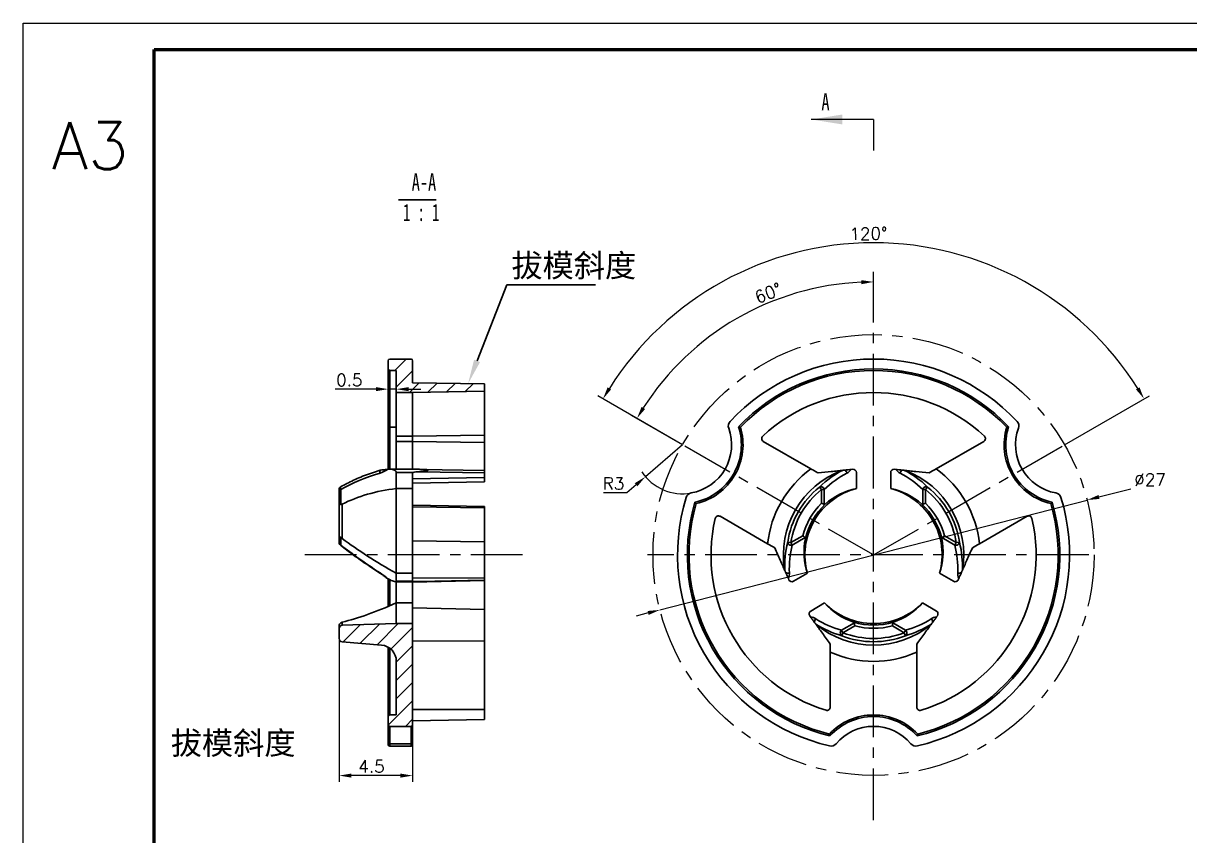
# Model space of a CAD drawing. Header units: millimetres. Extents: x 2522 to 3192, y 1532 to 1650.
# Drawn here: x 2841.4 to 2912.8, y 1576.9 to 1626.7 of the extents above; entities that cross this region are included whole.
import ezdxf

# ---------------------------------------------------------------- set-up
doc = ezdxf.new("R2010")
doc.units = ezdxf.units.MM
doc.linetypes.add('CENTER', pattern=[50.8, 31.75, -6.35, 6.35, -6.35])
doc.linetypes.add('HIDDEN', pattern=[9.525, 6.35, -3.175])
doc.layers.add('10', color=7, linetype='Continuous')
for name, color, linetype, lineweight in [('AM_5', 3, 'Continuous', 25), ('中心线', 1, 'CENTER', 9), ('填充', 3, 'Continuous', 9), ('实线', 7, 'Continuous', 25), ('尺寸标注', 2, 'Continuous', 9), ('引导线', 6, 'Continuous', 9), ('文本', 3, 'Continuous', 15), ('粗实线', 9, 'Continuous', 50)]:
    doc.layers.add(name, color=color, linetype=linetype, lineweight=lineweight)
doc.styles.add('SLDTEXTSTYLE4', font='TXT', dxfattribs={"width": 0.7})
doc.styles.add('SLDTEXTSTYLE5', font='TXT', dxfattribs={"width": 0.62})
doc.styles.add('st', font='txt.shx')
doc.styles.get("Standard").update_dxf_attribs({"font": 'arial.ttf'})
doc.dimstyles.new('st0.3', dxfattribs={"dimscale": 0.3, "dimtxt": 2.5, "dimasz": 2.5, "dimexe": 1.25, "dimexo": 0, "dimtad": 1, "dimtoh": 1, "dimdec": 3, "dimdsep": 46, "dimtxsty": 'st', "dimcen": 0, "dimclrd": 256, "dimclre": 256, "dimclrt": 256, "dimadec": 4, "dimazin": 2, "dimtfac": 1, "dimtdec": 3, "dimtmove": 0, "dimatfit": 1, "dimfxl": 0, "dimlwd": -1, "dimlwe": -1, "dimarcsym": 0})
pattern_1 = [(45, (-466.5386, 473.79985), (-0.561266, 0.561266), [])]

# ---------------------------------------------------------------- blocks, each defined once
blk = doc.blocks.new('SW_NOTE_0')
at = {"layer": '10', "color": 0}
blk.add_line((-1.23, -0.86), (6.45, -0.86), dxfattribs=at)
at = {"layer": '10', "color": 0, "char_height": 3.5, "attachment_point": 2}
for s, insert, style in [('A-A', (3.94, 4.51), 'SLDTEXTSTYLE4'), ('1 : 1', (3.37, -1.7), 'SLDTEXTSTYLE5')]:
    blk.add_mtext(s, dxfattribs=dict(at, insert=insert, style=style))
blk = doc.blocks.new('*D103')
at = {"layer": 'Defpoints', "color": 0, "ltscale": 0.1, "transparency": 16777216}
for p in [(2899.944, 1612.059), (2881.712, 1600.839), (2905.094, 1600.839), (2893.403, 1594.089), (2893.403, 1594.089)]:
    blk.add_point(p, dxfattribs=at)
at = {"layer": '尺寸标注', "ltscale": 0.1, "transparency": 16777216}
for p, q in [((2881.712, 1600.839), (2876.517, 1603.838)), ((2905.094, 1600.839), (2910.289, 1603.838))]:
    blk.add_line(p, q, dxfattribs=at)
blk.add_arc((2893.403, 1594.089), 19.124, 32.24721, 147.75279, dxfattribs=at)
for points in [[(2877.336, 1604.228), (2877.122, 1604.357), (2876.842, 1603.651)], [(2909.684, 1604.357), (2909.47, 1604.228), (2909.965, 1603.651)]]:
    blk.add_solid(points, dxfattribs=at)
at = {"layer": '尺寸标注', "ltscale": 0.1, "transparency": 16777216, "insert": (2893.086, 1613.772), "char_height": 0.75, "attachment_point": 5, "rotation": 0.92257, "style": 'st'}
blk.add_mtext('120°', dxfattribs=at)
blk = doc.blocks.new('*D104')
at = {"layer": 'Defpoints', "color": 0, "ltscale": 0.1, "transparency": 16777216}
for p in [(2893.403, 1611.423), (2882.653, 1606.901), (2881.712, 1600.839), (2893.403, 1594.089), (2893.403, 1577.843)]:
    blk.add_point(p, dxfattribs=at)
at = {"layer": '尺寸标注', "ltscale": 0.1, "transparency": 16777216}
blk.add_line((2881.712, 1600.839), (2878.594, 1602.639), dxfattribs=at)
blk.add_arc((2893.403, 1594.089), 16.725, 92.56955, 147.43045, dxfattribs=at)
for points in [[(2892.651, 1610.922), (2892.656, 1610.672), (2893.403, 1610.814)], [(2879.415, 1603.027), (2879.202, 1603.157), (2878.919, 1602.451)]]:
    blk.add_solid(points, dxfattribs=at)
at = {"layer": '尺寸标注', "ltscale": 0.1, "transparency": 16777216, "insert": (2886.95, 1610.127), "char_height": 0.75, "attachment_point": 5, "rotation": 21.91708, "style": 'st'}
blk.add_mtext('60°', dxfattribs=at)
blk = doc.blocks.new('*D105')
at = {"layer": 'Defpoints', "color": 0, "ltscale": 0.1, "transparency": 16777216}
for p in [(2906.477, 1597.455), (2880.33, 1590.723)]:
    blk.add_point(p, dxfattribs=at)
at = {"layer": '尺寸标注', "ltscale": 0.1, "transparency": 16777216}
for p, q in [((2907.203, 1597.642), (2909.144, 1598.142)), ((2880.33, 1590.723), (2906.477, 1597.455)), ((2879.603, 1590.536), (2878.877, 1590.349))]:
    blk.add_line(p, q, dxfattribs=at)
for points in [[(2907.172, 1597.763), (2907.234, 1597.521), (2906.477, 1597.455)], [(2879.572, 1590.657), (2879.634, 1590.415), (2880.33, 1590.723)]]:
    blk.add_solid(points, dxfattribs=at)
at = {"layer": '尺寸标注', "ltscale": 0.1, "transparency": 16777216, "insert": (2910.332, 1598.705), "char_height": 0.75, "attachment_point": 5, "style": 'st'}
blk.add_mtext('∅27', dxfattribs=at)
blk = doc.blocks.new('*D106')
at = {"layer": 'Defpoints', "color": 0, "ltscale": 0.1, "transparency": 16777216}
for p in [(2881.712, 1600.839), (2879.438, 1598.882)]:
    blk.add_point(p, dxfattribs=at)
at = {"layer": '尺寸标注', "ltscale": 0.1, "transparency": 16777216}
for p, q in [((2881.712, 1600.839), (2879.438, 1598.882)), ((2878.87, 1598.393), (2878.301, 1597.903)), ((2878.301, 1597.903), (2876.864, 1597.903))]:
    blk.add_line(p, q, dxfattribs=at)
blk.add_arc((2881.712, 1600.839), 3, 213.55774, 280.19754, dxfattribs=at)
blk.add_solid([(2878.788, 1598.487), (2878.951, 1598.298), (2879.438, 1598.882)], dxfattribs=at)
at = {"layer": '尺寸标注', "ltscale": 0.1, "transparency": 16777216, "insert": (2877.489, 1598.466), "char_height": 0.75, "attachment_point": 5, "style": 'st'}
blk.add_mtext('R3', dxfattribs=at)
blk = doc.blocks.new('*D112')
at = {"layer": 'Defpoints', "color": 0, "ltscale": 0.1, "transparency": 16777216}
for p in [(2863.688, 1605.389), (2864.188, 1605.389), (2863.688, 1604.245)]:
    blk.add_point(p, dxfattribs=at)
at = {"layer": '尺寸标注', "ltscale": 0.1, "transparency": 16777216}
for p, q in [((2863.688, 1605.389), (2863.688, 1603.87)), ((2864.188, 1605.389), (2864.188, 1603.87)), ((2862.938, 1604.245), (2860.438, 1604.245)), ((2864.188, 1604.245), (2863.688, 1604.245)), ((2864.938, 1604.245), (2865.688, 1604.245))]:
    blk.add_line(p, q, dxfattribs=at)
for points in [[(2862.938, 1604.37), (2862.938, 1604.12), (2863.688, 1604.245)], [(2864.938, 1604.37), (2864.938, 1604.12), (2864.188, 1604.245)]]:
    blk.add_solid(points, dxfattribs=at)
at = {"layer": '尺寸标注', "ltscale": 0.1, "transparency": 16777216, "insert": (2861.313, 1604.807), "char_height": 0.75, "attachment_point": 5, "style": 'st'}
blk.add_mtext('0.5', dxfattribs=at)
blk = doc.blocks.new('*S76')
at = {"layer": 'AM_5', "color": 3, "ltscale": 0.1}
for p, q in [((3522.757, 1216.152), (3520.924, 1211.488)), ((3524.313, 1216.152), (3522.757, 1216.152)), ((3528.177, 1216.152), (3524.313, 1216.152))]:
    blk.add_line(p, q, dxfattribs=at)
at = {"layer": 'AM_5', "color": 3, "linetype": 'Continuous', "ltscale": 0.1}
blk.add_trace([(3520.74, 1211.56), (3521.108, 1211.416), (3520.375, 1210.092)], dxfattribs=at)
blk = doc.blocks.new('*D113')
at = {"layer": 'Defpoints', "color": 0, "ltscale": 0.1, "transparency": 16777216}
for p in [(2860.688, 1588.973), (2865.188, 1582.483), (2860.688, 1580.574)]:
    blk.add_point(p, dxfattribs=at)
at = {"layer": '尺寸标注', "ltscale": 0.1, "transparency": 16777216}
for p, q in [((2860.688, 1588.973), (2860.688, 1580.199)), ((2865.188, 1582.483), (2865.188, 1580.199)), ((2864.438, 1580.574), (2861.438, 1580.574))]:
    blk.add_line(p, q, dxfattribs=at)
for points in [[(2861.438, 1580.699), (2861.438, 1580.449), (2860.688, 1580.574)], [(2864.438, 1580.699), (2864.438, 1580.449), (2865.188, 1580.574)]]:
    blk.add_solid(points, dxfattribs=at)
at = {"layer": '尺寸标注', "ltscale": 0.1, "transparency": 16777216, "insert": (2862.671, 1581.136), "char_height": 0.75, "attachment_point": 5, "style": 'st'}
blk.add_mtext('4.5', dxfattribs=at)

msp = doc.modelspace()

# ---------------------------------------------------------------- hatches: boundary and pattern name
at = {"layer": '填充'}
h = msp.add_hatch(dxfattribs=at)
h.set_pattern_fill('ANSI31', color=256, scale=0.25, style=0)
h.set_pattern_definition(pattern_1)
edge = h.paths.add_edge_path(flags=0)
edge.add_line((2864.1878, 1605.389), (2864.1878, 1604.039))
edge.add_line((2864.1878, 1604.039), (2865.1878, 1604.039))
edge.add_line((2865.1878, 1604.039), (2869.4878, 1604.1141))
edge.add_line((2869.4878, 1604.1141), (2869.4878, 1604.5639))
edge.add_line((2869.4878, 1604.5639), (2865.1878, 1604.639))
edge.add_line((2865.1878, 1604.639), (2865.1878, 1605.989))
edge.add_arc((2865.0878, 1605.989), 0.1, 0, 90)
edge.add_line((2865.0878, 1606.089), (2863.7878, 1606.089))
edge.add_arc((2863.7878, 1605.989), 0.1, 90, 180)
edge.add_line((2863.6878, 1605.989), (2863.6878, 1605.489))
edge.add_arc((2863.7878, 1605.489), 0.1, 180, 270)
edge.add_line((2863.7878, 1605.389), (2864.1878, 1605.389))
h = msp.add_hatch(dxfattribs=at)
h.set_pattern_fill('ANSI31', color=256, scale=0.25, style=0)
h.set_pattern_definition(pattern_1)
edge = h.paths.add_edge_path(flags=0)
edge.add_line((2860.8708, 1588.7733), (2863.2732, 1588.5674))
edge.add_arc((2863.1878, 1587.571), 1, 0, 85.100908, ccw=False)
edge.add_line((2864.1878, 1587.571), (2864.1878, 1584.289))
edge.add_line((2864.1878, 1584.289), (2863.7878, 1584.289))
edge.add_arc((2863.7878, 1584.189), 0.1, 90, 180)
edge.add_line((2863.6878, 1584.189), (2863.6878, 1583.689))
edge.add_arc((2863.7878, 1583.689), 0.1, 180, 270)
edge.add_line((2863.7878, 1583.589), (2865.0878, 1583.589))
edge.add_arc((2865.0878, 1583.689), 0.1, 270, 360)
edge.add_line((2865.1878, 1583.689), (2865.1878, 1589.889))
edge.add_line((2865.1878, 1589.889), (2864.1878, 1589.889))
edge.add_line((2864.1878, 1589.889), (2860.8821, 1589.7945))
edge.add_arc((2860.8878, 1589.5946), 0.2, 91.636577, 180)
edge.add_line((2860.6878, 1589.5946), (2860.6878, 1588.9726))
edge.add_arc((2860.8878, 1588.9726), 0.2, 180, 265.100908)

# ---------------------------------------------------------------- linework, layer by layer
at = {"color": 7, "linetype": 'Continuous', "lineweight": 18}
msp.add_line((2893.4031, 1620.7641), (2889.5931, 1620.7641), dxfattribs=at)
at = {"color": 7, "linetype": 'HIDDEN', "lineweight": 18}
msp.add_line((2893.4031, 1620.7641), (2893.4031, 1618.8591), dxfattribs=at)
at = {"color": 7, "linetype": 'Continuous', "lineweight": 25}
for p, q in [((2863.6878, 1605.489), (2863.6878, 1605.989)), ((2865.0878, 1606.089), (2863.7878, 1606.089)), ((2865.1878, 1604.639), (2865.1878, 1605.989)), ((2863.6878, 1601.9415), (2863.6878, 1605.489)), ((2864.1878, 1605.389), (2863.7878, 1605.389)), ((2863.7878, 1605.389), (2863.7878, 1601.915)), ((2864.1878, 1605.389), (2864.1878, 1604.039)), ((2869.5878, 1604.5639), (2865.1878, 1604.639)), ((2869.5878, 1604.1141), (2869.5878, 1604.5639)), ((2864.1878, 1604.039), (2865.1878, 1604.039)), ((2864.1878, 1601.3655), (2864.1878, 1604.039)), ((2865.1878, 1604.039), (2869.5878, 1604.1141)), ((2865.1878, 1604.039), (2865.1878, 1601.3655)), ((2869.5878, 1604.1141), (2869.5878, 1601.4204)), ((2863.6878, 1599.3286), (2863.6878, 1601.9415)), ((2863.7878, 1601.915), (2864.1878, 1601.915)), ((2864.1878, 1601.3655), (2865.1878, 1601.3655)), ((2864.1878, 1601.046), (2864.1878, 1601.3655)), ((2864.1878, 1601.046), (2865.1878, 1601.046)), ((2864.1878, 1599.3614), (2864.1878, 1601.046)), ((2869.5878, 1601.4204), (2865.1878, 1601.3655)), ((2865.1878, 1601.3655), (2865.1878, 1601.046)), ((2869.5878, 1600.981), (2865.1878, 1601.046)), ((2869.5878, 1601.4204), (2869.5878, 1600.981)), ((2869.5878, 1600.981), (2869.5878, 1599.259)), ((2889.571, 1599.3614), (2886.6532, 1601.046)), ((2900.1531, 1601.046), (2897.2352, 1599.3614)), ((2863.6492, 1599.3262), (2863.8052, 1599.3357)), ((2865.2506, 1599.3368), (2863.8414, 1599.3368)), ((2864.1856, 1599.3368), (2864.1878, 1599.3614)), ((2864.1878, 1599.1368), (2865.1878, 1599.1368)), ((2864.1878, 1598.1556), (2864.1878, 1599.1368)), ((2865.1878, 1599.1368), (2865.1878, 1598.7556)), ((2869.5878, 1598.8232), (2865.1878, 1598.7556)), ((2865.1878, 1598.7556), (2865.1878, 1598.1556)), ((2869.5878, 1599.109), (2865.5346, 1599.1856)), ((2869.5878, 1599.259), (2865.6874, 1599.3327)), ((2869.5878, 1599.259), (2869.5878, 1599.109)), ((2869.5878, 1599.109), (2869.5878, 1598.8232)), ((2869.5878, 1598.8232), (2869.5878, 1598.572)), ((2892.0421, 1599.3262), (2892.1322, 1599.3357)), ((2892.3531, 1598.1556), (2892.3531, 1599.1368)), ((2894.4531, 1599.1368), (2894.4531, 1598.1556)), ((2894.7641, 1599.3262), (2894.674, 1599.3357)), ((2860.7878, 1598.0922), (2860.6878, 1598.0922)), ((2860.6878, 1597.2588), (2860.6878, 1598.0922)), ((2860.7878, 1598.0922), (2860.7878, 1597.1865)), ((2865.1878, 1598.1556), (2864.1878, 1598.1556)), ((2864.1878, 1592.965), (2864.1878, 1598.1556)), ((2869.5878, 1598.572), (2865.1878, 1598.4948)), ((2865.1878, 1592.965), (2865.1878, 1598.1556)), ((2890.2169, 1598.0922), (2890.0928, 1598.2481)), ((2890.3901, 1598.0922), (2890.2169, 1598.0922)), ((2890.2169, 1597.2588), (2890.2169, 1598.0922)), ((2890.3901, 1598.0922), (2890.3901, 1597.1865)), ((2896.4161, 1597.1865), (2896.4161, 1598.0922)), ((2896.4161, 1598.0922), (2896.5893, 1598.0922)), ((2896.7134, 1598.2481), (2896.5893, 1598.0922)), ((2896.5893, 1598.0922), (2896.5893, 1597.2588)), ((2860.6878, 1595.2634), (2860.6878, 1597.2588)), ((2860.8821, 1597.2018), (2860.8821, 1595.0948)), ((2869.5878, 1597.0615), (2865.1878, 1597.1366)), ((2869.5878, 1596.9778), (2865.1878, 1597.0428)), ((2869.5878, 1597.0615), (2869.5878, 1596.9778)), ((2869.5878, 1596.9778), (2869.5878, 1594.8913)), ((2884.0032, 1596.4561), (2886.921, 1594.7715)), ((2899.8852, 1594.7715), (2902.8031, 1596.4561)), ((2860.6878, 1594.8467), (2860.6878, 1595.2634)), ((2860.7878, 1595.1496), (2860.7878, 1594.6967)), ((2888.3431, 1594.8467), (2889.0649, 1595.2634)), ((2889.2141, 1595.1496), (2888.4297, 1594.6967)), ((2898.3765, 1594.6967), (2897.5921, 1595.1496)), ((2897.7413, 1595.2634), (2898.4631, 1594.8467)), ((2869.5878, 1594.8913), (2865.1878, 1594.9441)), ((2869.5878, 1594.8913), (2869.5878, 1592.6962)), ((2888.3431, 1594.8467), (2888.1461, 1594.8762)), ((2888.3431, 1594.8467), (2888.4297, 1594.6967)), ((2898.4631, 1594.8467), (2898.3765, 1594.6967)), ((2898.6602, 1594.8762), (2898.4631, 1594.8467)), ((2864.1878, 1592.965), (2865.1878, 1592.965)), ((2864.1878, 1592.4744), (2864.1878, 1592.965)), ((2865.1878, 1592.965), (2865.1878, 1592.665)), ((2888.5066, 1592.4744), (2889.3563, 1592.965)), ((2897.4499, 1592.965), (2898.2997, 1592.4744)), ((2863.6492, 1592.649), (2863.8052, 1592.5663)), ((2863.6878, 1590.9317), (2863.6878, 1592.6285)), ((2864.1414, 1592.4476), (2865.9931, 1592.4476)), ((2864.1878, 1592.4744), (2865.1878, 1592.4744)), ((2864.1878, 1591.1464), (2864.1878, 1592.4476)), ((2869.5878, 1592.6962), (2865.1878, 1592.665)), ((2865.1878, 1592.665), (2865.1878, 1592.4744)), ((2865.1878, 1592.4476), (2865.1878, 1591.1464)), ((2865.5346, 1592.4552), (2869.5878, 1592.5533)), ((2866.0522, 1592.448), (2869.5878, 1592.5332)), ((2869.5878, 1592.6962), (2869.5878, 1592.5533)), ((2869.5878, 1592.5533), (2869.5878, 1592.5332)), ((2869.5878, 1592.5332), (2869.5878, 1590.7476)), ((2888.187, 1592.649), (2888.2239, 1592.5663)), ((2898.6192, 1592.649), (2898.5824, 1592.5663)), ((2864.1878, 1589.889), (2864.1878, 1591.1464)), ((2865.1878, 1591.1464), (2864.1878, 1591.1464)), ((2865.1878, 1589.889), (2865.1878, 1591.1464)), ((2869.5878, 1590.7476), (2865.1878, 1590.8464)), ((2890.4063, 1591.1464), (2889.5566, 1590.6558)), ((2897.2497, 1590.6558), (2896.3999, 1591.1464)), ((2869.5878, 1590.7476), (2869.5878, 1588.8036)), ((2889.548, 1590.2917), (2889.4948, 1590.365)), ((2897.2582, 1590.2917), (2897.3115, 1590.365)), ((2860.6878, 1589.5946), (2860.6878, 1589.7448)), ((2860.6878, 1589.5946), (2860.6878, 1588.9726)), ((2860.8821, 1589.9704), (2860.8821, 1589.7945)), ((2864.1878, 1589.889), (2860.8821, 1589.7945)), ((2865.1878, 1589.889), (2864.1878, 1589.889)), ((2865.1878, 1583.689), (2865.1878, 1589.889)), ((2891.4427, 1589.4781), (2892.2271, 1589.9309)), ((2891.5293, 1589.3281), (2891.4427, 1589.4781)), ((2892.2511, 1589.7448), (2891.5293, 1589.3281)), ((2895.2769, 1589.3281), (2894.5551, 1589.7448)), ((2894.5791, 1589.9309), (2895.3635, 1589.4781)), ((2895.3635, 1589.4781), (2895.2769, 1589.3281)), ((2860.8708, 1588.7733), (2863.2732, 1588.5674)), ((2869.5878, 1588.8036), (2865.1878, 1588.828)), ((2869.5878, 1588.8036), (2869.5878, 1584.6307)), ((2891.4563, 1589.1426), (2891.5293, 1589.3281)), ((2895.3499, 1589.1426), (2895.2769, 1589.3281)), ((2863.6878, 1584.189), (2863.6878, 1588.4371)), ((2890.7531, 1588.1341), (2890.7531, 1584.7648)), ((2896.0531, 1584.7648), (2896.0531, 1588.1341)), ((2864.1878, 1587.571), (2864.1878, 1584.289)), ((2869.5878, 1584.6307), (2865.1878, 1584.6307)), ((2869.5878, 1584.6307), (2869.5878, 1584.0057)), ((2863.6878, 1583.689), (2863.6878, 1584.189)), ((2863.6878, 1582.5898), (2863.6878, 1583.689)), ((2863.7878, 1584.289), (2864.1878, 1584.289)), ((2865.1878, 1583.9307), (2869.5878, 1584.0057)), ((2865.1878, 1583.689), (2865.1878, 1582.5898)), ((2863.7878, 1583.589), (2865.0878, 1583.589)), ((2863.7878, 1583.589), (2863.7878, 1582.5253)), ((2865.0878, 1582.5253), (2865.0878, 1583.589)), ((2863.6878, 1582.4834), (2863.6878, 1582.5898)), ((2863.7878, 1582.5253), (2865.0878, 1582.5253)), ((2863.7878, 1582.3834), (2865.0878, 1582.3834)), ((2865.1878, 1582.5898), (2865.1878, 1582.4834))]:
    msp.add_line(p, q, dxfattribs=at)
at = {"color": 8, "linetype": 'Continuous', "lineweight": 25}
for p, q in [((2863.7878, 1601.915), (2863.7878, 1599.3347)), ((2865.1878, 1601.046), (2865.1878, 1599.3368)), ((2863.7878, 1592.5755), (2863.7878, 1590.9737)), ((2863.7878, 1588.371), (2863.7878, 1584.289)), ((2863.7878, 1582.5253), (2863.7878, 1582.3834)), ((2865.0878, 1582.3834), (2865.0878, 1582.5253))]:
    msp.add_line(p, q, dxfattribs=at)
at = {"color": 8, "linetype": 'Continuous', "lineweight": 25, "flags": 128}
for points in [[(2860.7889, 1598.266), (2860.7877, 1598.2653), (2860.7714, 1598.2473), (2860.7629, 1598.2188), (2860.763, 1598.1817), (2860.7715, 1598.1385), (2860.7878, 1598.0922)], [(2860.7878, 1594.6967), (2860.7715, 1594.6885), (2860.7644, 1594.6893)]]:
    msp.add_lwpolyline(points, dxfattribs=at)
at = {"color": 7, "linetype": 'Continuous', "lineweight": 25, "flags": 128}
for points in [[(2863.7878, 1582.5253), (2863.7683, 1582.5265), (2863.7496, 1582.5302), (2863.7323, 1582.5361), (2863.7171, 1582.5442), (2863.7047, 1582.554), (2863.6955, 1582.5651), (2863.6898, 1582.5772), (2863.6878, 1582.5898)], [(2865.1878, 1582.5898), (2865.1859, 1582.5772), (2865.1802, 1582.5651), (2865.171, 1582.554), (2865.1585, 1582.5442), (2865.1434, 1582.5361), (2865.1261, 1582.5302), (2865.1073, 1582.5265), (2865.0878, 1582.5253)]]:
    msp.add_lwpolyline(points, dxfattribs=at)
at = {"color": 7, "linetype": 'Continuous', "lineweight": 25}
for centre, radius, start, end in [((2863.7878, 1605.989), 0.1, 90, 180), ((2865.0878, 1605.989), 0.1, 0, 90), ((2893.4031, 1594.089), 12, 42.936991, 137.063009), ((2863.7878, 1605.489), 0.1, 180, 270), ((2893.4031, 1594.089), 11.4, 43.536203, 136.463797), ((2893.4031, 1594.089), 11.3, 43.833867, 136.166133), ((2893.4031, 1594.089), 9.95, 46.996165, 133.003835), ((2884.9107, 1601.9908), 0.4, 137.063009, 199.802464), ((2901.8955, 1601.9908), 0.4, 340.197536, 42.936991), ((2881.7118, 1600.839), 3, 280.197536, 19.802464), ((2881.7118, 1600.839), 3.6, 282.167193, 17.832807), ((2881.7118, 1600.839), 3.7, 283.092892, 16.907108), ((2905.0945, 1600.839), 3.7, 163.092892, 256.907108), ((2905.0945, 1600.839), 3.6, 162.167193, 257.832807), ((2905.0945, 1600.839), 3, 160.197536, 259.802464), ((2886.7532, 1601.2192), 0.2, 133.003835, 240), ((2900.0531, 1601.2192), 0.2, 300, 46.996165), ((2863.3662, 1599.1652), 0.1882, 141.231309, 200.8973), ((2893.4031, 1594.089), 6.518, 126.010489, 173.989511), ((2893.4031, 1594.089), 5.5216, 110.287383, 189.712617), ((2891.5529, 1599.0711), 0.2259, 6.839051, 69.726227), ((2892.1531, 1599.1368), 0.2, 0, 96), ((2894.6531, 1599.1368), 0.2, 84, 180), ((2895.2534, 1599.0711), 0.2259, 110.273773, 173.160949), ((2893.4031, 1594.089), 5.5216, 350.287383, 69.712617), ((2893.4031, 1594.089), 6.518, 6.010489, 53.989511), ((2860.8878, 1598.0922), 0.2, 119.642753, 180), ((2893.4031, 1594.089), 5.3157, 128.516546, 171.483454), ((2893.4031, 1594.089), 5.1164, 128.516546, 171.483454), ((2893.4031, 1594.089), 4.2, 104.477512, 195.522488), ((2890.1798, 1598.0526), 0.214, 10.6748, 113.976901), ((2893.4031, 1594.089), 4.2, 344.477512, 75.522488), ((2896.6264, 1598.0526), 0.214, 66.023099, 169.3252), ((2893.4031, 1594.089), 5.1164, 8.516546, 51.483454), ((2893.4031, 1594.089), 5.3157, 8.516546, 51.483454), ((2893.4031, 1594.089), 12, 162.936991, 257.063009), ((2882.3137, 1597.4927), 0.4, 100.197536, 162.936991), ((2893.4031, 1594.089), 11.4, 163.536203, 256.463797), ((2893.4031, 1594.089), 11.3, 163.833867, 256.166133), ((2893.4031, 1594.089), 4.4944, 135.147999, 164.852001), ((2893.4031, 1594.089), 11.4, 283.536203, 16.463797), ((2893.4031, 1594.089), 12, 282.936991, 17.063009), ((2893.4031, 1594.089), 11.3, 283.833867, 16.166133), ((2893.4031, 1594.089), 4.4944, 15.147999, 44.852001), ((2904.4925, 1597.4927), 0.4, 17.063009, 79.802464), ((2893.4031, 1594.089), 4.2944, 133.545082, 166.454918), ((2893.4031, 1594.089), 4.2944, 13.545082, 46.454918), ((2893.4031, 1594.089), 9.95, 166.996165, 253.003835), ((2883.9032, 1596.2829), 0.2, 60, 166.996165), ((2893.4031, 1594.089), 9.95, 286.996165, 13.003835), ((2902.9031, 1596.2829), 0.2, 13.003835, 120), ((2860.8878, 1594.8467), 0.2, 180, 231.884637), ((2860.8585, 1594.8522), 0.1708, 181.828011, 245.552124), ((2888.3589, 1594.8987), 0.214, 186.023099, 289.3252), ((2898.4473, 1594.8987), 0.214, 250.6748, 353.976901), ((2888.1634, 1593.2003), 0.2259, 230.273773, 293.160949), ((2898.6429, 1593.2003), 0.2259, 246.839051, 309.726227), ((2888.4066, 1592.6476), 0.2, 204, 300), ((2898.3997, 1592.6476), 0.2, 240, 336), ((2893.4031, 1594.089), 4.2, 224.477512, 315.522488), ((2889.6566, 1590.4826), 0.2, 120, 216), ((2890.0136, 1589.9956), 0.2259, 126.839051, 189.726227), ((2896.7927, 1589.9956), 0.2259, 350.273773, 53.160949), ((2897.1497, 1590.4826), 0.2, 324, 60), ((2860.8878, 1589.5946), 0.2, 91.636577, 180), ((2893.4031, 1594.089), 5.5216, 230.287383, 309.712617), ((2891.5822, 1589.3157), 0.214, 130.6748, 233.976901), ((2893.4031, 1594.089), 4.2944, 253.545082, 286.454918), ((2893.4031, 1594.089), 4.4944, 255.147999, 284.852001), ((2895.224, 1589.3157), 0.214, 306.023099, 49.3252), ((2860.8878, 1588.9726), 0.2, 180, 265.100908), ((2893.4031, 1594.089), 5.3157, 248.516546, 291.483454), ((2893.4031, 1594.089), 5.1164, 248.516546, 291.483454), ((2863.1878, 1587.571), 1, 0, 85.100908), ((2893.4031, 1594.089), 6.518, 246.010489, 293.989511), ((2890.5531, 1584.7648), 0.2, 253.003835, 0), ((2896.2531, 1584.7648), 0.2, 180, 286.996165), ((2863.7878, 1584.189), 0.1, 90, 180), ((2863.7878, 1583.689), 0.1, 180, 270), ((2865.0878, 1583.689), 0.1, 270, 0), ((2893.4031, 1580.589), 3.7, 43.092892, 136.907108), ((2893.4031, 1580.589), 3.6, 42.167193, 137.832807), ((2893.4031, 1580.589), 3, 40.197536, 139.802464), ((2863.7878, 1582.4834), 0.1, 180, 270), ((2865.0878, 1582.4834), 0.1, 270, 0), ((2890.8061, 1582.7834), 0.4, 257.063009, 319.802464), ((2896.0001, 1582.7834), 0.4, 220.197536, 282.936991)]:
    msp.add_arc(centre, radius, start, end, dxfattribs=at)
at = {"color": 8, "linetype": 'Continuous', "lineweight": 25}
msp.add_arc((2863.2425, 1592.9553), 0.0641, 144.441784, 162.251174, dxfattribs=at)
at = {"color": 7, "linetype": 'Continuous', "lineweight": 25}
for centre, major_axis, ratio, start_param, end_param in [((2867.7762, 1594.089), (9.8994, 0), 0.5709522, 2.0524508, 2.3545404), ((2863.8414, 1599.1368), (0.3464, 0), 0.5773503, 0, 1.6755161), ((2876.6458, 1599.1368), (11.458, 0), 0.0174551, 2.8949334, 3.1415927), ((2876.6458, 1599.1368), (11.458, -0.1989), 0.001824, 2.8949651, 3.0369046), ((2894.4248, 1594.089), (5.7154, 0), 0.9889182, 2.0524508, 2.3545404), ((2892.3814, 1594.089), (5.7154, 0), 0.9889182, 0.7870523, 1.0891418), ((2865.6501, 1594.089), (7.2023, 0), 0.5766429, 1.7752422, 2.2942907), ((2893.1973, 1594.089), (4.1582, 0), 0.9987748, 1.7752422, 2.2942907), ((2893.6089, 1594.089), (4.1582, 0), 0.9987748, 0.8473019, 1.3663504), ((2865.6501, 1594.2672), (7.1495, -3.8256), 0.2274642, 4.1100133, 4.6290618), ((2893.3002, 1594.2672), (-2.0791, 3.6011), 0.9987748, 0.8473019, 1.3663504), ((2893.506, 1594.2672), (2.0791, 3.6011), 0.9987748, 4.9168349, 5.4358834), ((2867.7762, 1593.2042), (9.8284, -5.252), 0.225284, 4.0484526, 4.3505422), ((2893.914, 1593.2042), (-2.8577, 4.9497), 0.9889182, 0.7870523, 1.0891418), ((2892.8923, 1593.2042), (2.8577, 4.9497), 0.9889182, 5.1940435, 5.496133), ((2863.8414, 1592.6476), (0.3439, -0.184), 0.2277351, 4.7289512, 6.4044672), ((2876.6458, 1592.6476), (11.458, 0.1732), 0.0087255, 3.1414607, 3.38812), ((2865.6501, 1593.9108), (7.1495, 3.8256), 0.2274642, 3.8677759, 4.3868244), ((2893.506, 1593.9108), (-2.0791, 3.6011), 0.9987748, 1.7752422, 2.2942907), ((2893.3002, 1593.9108), (2.0791, 3.6011), 0.9987748, 3.9888946, 4.5079431), ((2892.8923, 1594.9738), (-2.8577, 4.9497), 0.9889182, 2.0524508, 2.3545404), ((2893.914, 1594.9738), (2.8577, 4.9497), 0.9889182, 3.9286449, 4.2307345)]:
    msp.add_ellipse(centre, major_axis=major_axis, ratio=ratio, start_param=start_param, end_param=end_param, dxfattribs=at)
for points, knots in [([(2863.7878, 1601.915), (2863.7778, 1601.915), (2863.7676, 1601.9155), (2863.7581, 1601.9163), (2863.7486, 1601.917), (2863.7397, 1601.9182), (2863.7318, 1601.9197), (2863.7234, 1601.9212), (2863.7161, 1601.923), (2863.71, 1601.925), (2863.7032, 1601.9272), (2863.6979, 1601.9297), (2863.6942, 1601.9323), (2863.6902, 1601.9351), (2863.6881, 1601.9381), (2863.6879, 1601.941), (2863.6878, 1601.9411), (2863.6878, 1601.9413), (2863.6878, 1601.9415)], [0, 0, 0, 0, 0.00003020971, 0.00003020971, 0.00003020971, 0.00006030845, 0.00006030845, 0.00006030845, 0.00009198651, 0.00009198651, 0.00009198651, 0.00012784195, 0.00012784195, 0.00012784195, 0.00016695095, 0.00016695095, 0.00016695095, 0.00016908579, 0.00016908579, 0.00016908579, 0.00016908579]), ([(2885.2519, 1601.915), (2885.2519, 1601.915), (2885.2501, 1601.9155), (2885.2468, 1601.9163), (2885.2434, 1601.917), (2885.2385, 1601.9182), (2885.2325, 1601.9197), (2885.2261, 1601.9212), (2885.2184, 1601.923), (2885.2099, 1601.925), (2885.2004, 1601.9272), (2885.1896, 1601.9297), (2885.1785, 1601.9323), (2885.1664, 1601.9351), (2885.1536, 1601.9381), (2885.1409, 1601.941), (2885.1402, 1601.9411), (2885.1395, 1601.9413), (2885.1388, 1601.9415)], [0, 0, 0, 0, 0.00003020971, 0.00003020971, 0.00003020971, 0.00006030845, 0.00006030845, 0.00006030845, 0.00009198651, 0.00009198651, 0.00009198651, 0.00012784195, 0.00012784195, 0.00012784195, 0.00016695095, 0.00016695095, 0.00016695095, 0.00016908579, 0.00016908579, 0.00016908579, 0.00016908579]), ([(2901.5544, 1601.915), (2901.5544, 1601.915), (2901.5562, 1601.9155), (2901.5595, 1601.9163), (2901.5628, 1601.917), (2901.5677, 1601.9182), (2901.5738, 1601.9197), (2901.5801, 1601.9212), (2901.5879, 1601.923), (2901.5963, 1601.925), (2901.6059, 1601.9272), (2901.6166, 1601.9297), (2901.6277, 1601.9323), (2901.6398, 1601.9351), (2901.6526, 1601.9381), (2901.6654, 1601.941), (2901.666, 1601.9411), (2901.6667, 1601.9413), (2901.6674, 1601.9415)], [0, 0, 0, 0, 0.00003020971, 0.00003020971, 0.00003020971, 0.00006030845, 0.00006030845, 0.00006030845, 0.00009198651, 0.00009198651, 0.00009198651, 0.00012784195, 0.00012784195, 0.00012784195, 0.00016695095, 0.00016695095, 0.00016695095, 0.00016908579, 0.00016908579, 0.00016908579, 0.00016908579]), ([(2863.1946, 1599.2777), (2863.1182, 1599.2544), (2862.8774, 1599.1809), (2862.4813, 1599.0445), (2862.0146, 1598.8641), (2861.5719, 1598.6708), (2861.1645, 1598.4736), (2860.9085, 1598.3321), (2860.7889, 1598.266)], [0, 0, 0, 0, 0.0924372, 0.2915015, 0.4835154, 0.668094, 0.8450001, 1, 1, 1, 1]), ([(2863.1945, 1599.2779), (2863.195, 1599.2781), (2863.1993, 1599.28), (2863.2099, 1599.2816), (2863.2194, 1599.2831)], [0, 0, 0, 0, 0.10529, 1, 1, 1, 1]), ([(2863.2194, 1599.2831), (2863.2747, 1599.2919), (2863.3415, 1599.2996), (2863.4843, 1599.3142), (2863.5621, 1599.321), (2863.6492, 1599.3262)], [0, 0, 0, 0, 0.5, 0.5, 1, 1, 1, 1]), ([(2865.5346, 1599.1856), (2865.6392, 1599.1929), (2865.7436, 1599.2016), (2865.8996, 1599.2204), (2865.9514, 1599.2276), (2866.0282, 1599.242), (2866.0538, 1599.2474), (2866.0909, 1599.2579), (2866.1032, 1599.2618), (2866.1258, 1599.2719), (2866.1391, 1599.2797), (2866.1324, 1599.2965), (2866.1191, 1599.3004), (2866.0959, 1599.3069), (2866.0836, 1599.3092), (2866.0468, 1599.3152), (2866.0216, 1599.3177), (2865.9457, 1599.3242), (2865.8945, 1599.3266), (2865.7408, 1599.3323), (2865.6378, 1599.3338), (2865.5346, 1599.3348)], [0, 0, 0, 0, 0.25, 0.25, 0.375, 0.375, 0.4375, 0.4375, 0.46875, 0.46875, 0.5, 0.5, 0.53125, 0.53125, 0.5625, 0.5625, 0.625, 0.625, 0.75, 0.75, 1, 1, 1, 1]), ([(2890.0031, 1599.1119), (2889.935, 1599.1513), (2889.8647, 1599.1919), (2889.7202, 1599.2753), (2889.6451, 1599.3187), (2889.571, 1599.3614)], [0, 0, 0, 0, 0.5, 0.5, 1, 1, 1, 1]), ([(2891.4886, 1599.2681), (2891.4644, 1599.2655), (2891.417, 1599.2605), (2891.3133, 1599.2496), (2891.2559, 1599.2436), (2891.0758, 1599.2247), (2890.9477, 1599.2112), (2890.5573, 1599.1702), (2890.2843, 1599.1415), (2890.0031, 1599.1119)], [0, 0, 0, 0, 0.125, 0.125, 0.25, 0.25, 0.5, 0.5, 1, 1, 1, 1]), ([(2891.5062, 1599.2699), (2891.5081, 1599.2701), (2891.5105, 1599.2704), (2891.5136, 1599.2707), (2891.5167, 1599.271), (2891.5207, 1599.2714), (2891.5254, 1599.2719), (2891.5295, 1599.2724), (2891.5343, 1599.2729), (2891.5392, 1599.2734), (2891.5451, 1599.274), (2891.5513, 1599.2747), (2891.5573, 1599.2753), (2891.5677, 1599.2764), (2891.578, 1599.2775), (2891.5877, 1599.2785), (2891.603, 1599.2801), (2891.6174, 1599.2816), (2891.6312, 1599.2831)], [0, 0, 0, 0, 0.00001678853, 0.00001678853, 0.00001678853, 0.00003385531, 0.00003385531, 0.00003385531, 0.00004908839, 0.00004908839, 0.00004908839, 0.00006741658, 0.00006741658, 0.00006741658, 0.0000991218, 0.0000991218, 0.0000991218, 0.00014899221, 0.00014899221, 0.00014899221, 0.00014899221]), ([(2891.6312, 1599.2831), (2891.7152, 1599.2919), (2891.7888, 1599.2996), (2891.9277, 1599.3142), (2891.9919, 1599.321), (2892.0421, 1599.3262)], [0, 0, 0, 0, 0.5, 0.5, 1, 1, 1, 1]), ([(2894.7641, 1599.3262), (2894.8145, 1599.3209), (2894.8778, 1599.3143), (2895.0168, 1599.2997), (2895.0913, 1599.2919), (2895.1751, 1599.2831)], [0, 0, 0, 0, 0.5, 0.5, 1, 1, 1, 1]), ([(2895.1751, 1599.2831), (2895.1886, 1599.2816), (2895.2028, 1599.2801), (2895.2178, 1599.2786), (2895.2264, 1599.2777), (2895.2353, 1599.2767), (2895.2444, 1599.2758), (2895.2507, 1599.2751), (2895.2571, 1599.2744), (2895.2633, 1599.2738), (2895.268, 1599.2733), (2895.2727, 1599.2728), (2895.277, 1599.2723), (2895.2813, 1599.2719), (2895.2852, 1599.2715), (2895.2884, 1599.2711), (2895.2924, 1599.2707), (2895.2955, 1599.2704), (2895.2979, 1599.2701), (2895.2987, 1599.2701), (2895.2994, 1599.27), (2895.3, 1599.2699)], [0, 0, 0, 0, 0.00004878301, 0.00004878301, 0.00004878301, 0.00007663071, 0.00007663071, 0.00007663071, 0.00009554577, 0.00009554577, 0.00009554577, 0.00011004915, 0.00011004915, 0.00011004915, 0.0001246182, 0.0001246182, 0.0001246182, 0.00014250014, 0.00014250014, 0.00014250014, 0.00014830304, 0.00014830304, 0.00014830304, 0.00014830304]), ([(2896.8031, 1599.1119), (2896.5218, 1599.1415), (2896.2499, 1599.1701), (2895.858, 1599.2113), (2895.7291, 1599.2248), (2895.5495, 1599.2437), (2895.4916, 1599.2498), (2895.3884, 1599.2606), (2895.3417, 1599.2655), (2895.3176, 1599.2681)], [0, 0, 0, 0, 0.5, 0.5, 0.75, 0.75, 0.875, 0.875, 1, 1, 1, 1]), ([(2882.5499, 1597.2352), (2882.5499, 1597.2352), (2882.5487, 1597.2365), (2882.5463, 1597.239), (2882.544, 1597.2415), (2882.5405, 1597.2452), (2882.5362, 1597.2497), (2882.5318, 1597.2544), (2882.5263, 1597.2602), (2882.5204, 1597.2665), (2882.5136, 1597.2737), (2882.5061, 1597.2817), (2882.4983, 1597.29), (2882.4898, 1597.2991), (2882.4809, 1597.3087), (2882.472, 1597.3183), (2882.4715, 1597.3188), (2882.471, 1597.3193), (2882.4705, 1597.3199)], [0, 0, 0, 0, 0.00003020971, 0.00003020971, 0.00003020971, 0.00006030845, 0.00006030845, 0.00006030845, 0.00009198651, 0.00009198651, 0.00009198651, 0.00012784195, 0.00012784195, 0.00012784195, 0.00016695095, 0.00016695095, 0.00016695095, 0.00016908579, 0.00016908579, 0.00016908579, 0.00016908579]), ([(2904.2563, 1597.2352), (2904.2563, 1597.2352), (2904.2576, 1597.2365), (2904.2599, 1597.239), (2904.2623, 1597.2415), (2904.2657, 1597.2452), (2904.27, 1597.2497), (2904.2745, 1597.2544), (2904.2799, 1597.2602), (2904.2859, 1597.2665), (2904.2926, 1597.2737), (2904.3002, 1597.2817), (2904.3079, 1597.29), (2904.3164, 1597.2991), (2904.3254, 1597.3087), (2904.3343, 1597.3183), (2904.3347, 1597.3188), (2904.3352, 1597.3193), (2904.3357, 1597.3199)], [0, 0, 0, 0, 0.00003020971, 0.00003020971, 0.00003020971, 0.00006030845, 0.00006030845, 0.00006030845, 0.00009198651, 0.00009198651, 0.00009198651, 0.00012784195, 0.00012784195, 0.00012784195, 0.00016695095, 0.00016695095, 0.00016695095, 0.00016908579, 0.00016908579, 0.00016908579, 0.00016908579]), ([(2896.3617, 1597.2018), (2896.3709, 1597.1936), (2896.3807, 1597.1875), (2896.3907, 1597.1849), (2896.3991, 1597.1827), (2896.4078, 1597.183), (2896.4161, 1597.1865)], [0, 0, 0, 0, 0.00006050247, 0.00006050247, 0.00006050247, 0.00011136818, 0.00011136818, 0.00011136818, 0.00011136818]), ([(2860.8821, 1595.0948), (2860.8661, 1595.1069), (2860.8491, 1595.1184), (2860.8318, 1595.1284), (2860.8173, 1595.1368), (2860.8022, 1595.1442), (2860.7878, 1595.1496)], [0, 0, 0, 0, 0.00006050247, 0.00006050247, 0.00006050247, 0.00011136818, 0.00011136818, 0.00011136818, 0.00011136818]), ([(2889.2281, 1595.0948), (2889.2306, 1595.1069), (2889.2309, 1595.1184), (2889.2282, 1595.1284), (2889.2259, 1595.1368), (2889.2213, 1595.1442), (2889.2141, 1595.1496)], [0, 0, 0, 0, 0.00006050247, 0.00006050247, 0.00006050247, 0.00011136818, 0.00011136818, 0.00011136818, 0.00011136818]), ([(2860.7644, 1594.6894), (2860.8314, 1594.6371), (2861.0289, 1594.4831), (2861.3676, 1594.228), (2861.7879, 1593.9217), (2862.2312, 1593.6099), (2862.6974, 1593.2919), (2863.0181, 1593.0818), (2863.1814, 1592.9748)], [0, 0, 0, 0, 0.0867381, 0.2555411, 0.4306804, 0.6132447, 0.8030118, 1, 1, 1, 1]), ([(2887.3531, 1594.522), (2887.4682, 1594.2636), (2887.5794, 1594.0138), (2887.7397, 1593.6538), (2887.7924, 1593.5355), (2887.8658, 1593.3705), (2887.8895, 1593.3173), (2887.9317, 1593.2225), (2887.9508, 1593.1796), (2887.9607, 1593.1575)], [0, 0, 0, 0, 0.5, 0.5, 0.75, 0.75, 0.875, 0.875, 1, 1, 1, 1]), ([(2898.8456, 1593.1575), (2898.8555, 1593.1798), (2898.8749, 1593.2233), (2898.9173, 1593.3185), (2898.9408, 1593.3713), (2899.0144, 1593.5367), (2899.0668, 1593.6544), (2899.2265, 1594.013), (2899.3381, 1594.2637), (2899.4531, 1594.522)], [0, 0, 0, 0, 0.125, 0.125, 0.25, 0.25, 0.5, 0.5, 1, 1, 1, 1]), ([(2863.1824, 1592.9765), (2863.1921, 1592.9702), (2863.2517, 1592.9321), (2863.3564, 1592.8591), (2863.4465, 1592.7891), (2863.4905, 1592.755)], [0, 0, 0, 0, 0.0911207, 0.5572189, 1, 1, 1, 1]), ([(2888.019, 1593.0265), (2888.0134, 1593.039), (2888.0076, 1593.052), (2888.0015, 1593.0658), (2887.998, 1593.0736), (2887.9943, 1593.0818), (2887.9906, 1593.0902), (2887.9881, 1593.0959), (2887.9854, 1593.1018), (2887.9829, 1593.1075), (2887.981, 1593.1119), (2887.979, 1593.1162), (2887.9773, 1593.1201), (2887.9755, 1593.1241), (2887.9739, 1593.1276), (2887.9726, 1593.1306), (2887.971, 1593.1343), (2887.9697, 1593.1371), (2887.9687, 1593.1393), (2887.9684, 1593.14), (2887.9681, 1593.1407), (2887.9679, 1593.1413)], [0, 0, 0, 0, 0.00004878301, 0.00004878301, 0.00004878301, 0.00007663071, 0.00007663071, 0.00007663071, 0.00009554577, 0.00009554577, 0.00009554577, 0.00011004915, 0.00011004915, 0.00011004915, 0.0001246182, 0.0001246182, 0.0001246182, 0.00014250014, 0.00014250014, 0.00014250014, 0.00014830304, 0.00014830304, 0.00014830304, 0.00014830304]), ([(2888.187, 1592.649), (2888.1664, 1592.6953), (2888.1405, 1592.7534), (2888.0837, 1592.8811), (2888.0532, 1592.9495), (2888.019, 1593.0265)], [0, 0, 0, 0, 0.5, 0.5, 1, 1, 1, 1]), ([(2898.7873, 1593.0265), (2898.7529, 1592.9493), (2898.7228, 1592.8818), (2898.666, 1592.7542), (2898.6398, 1592.6952), (2898.6192, 1592.649)], [0, 0, 0, 0, 0.5, 0.5, 1, 1, 1, 1]), ([(2898.8384, 1593.1413), (2898.8376, 1593.1396), (2898.8366, 1593.1374), (2898.8354, 1593.1345), (2898.8341, 1593.1316), (2898.8324, 1593.128), (2898.8305, 1593.1237), (2898.8288, 1593.1199), (2898.8269, 1593.1155), (2898.8249, 1593.111), (2898.8225, 1593.1056), (2898.82, 1593.0999), (2898.8175, 1593.0944), (2898.8132, 1593.0848), (2898.809, 1593.0754), (2898.8051, 1593.0665), (2898.7988, 1593.0524), (2898.7929, 1593.0392), (2898.7873, 1593.0265)], [0, 0, 0, 0, 0.00001678853, 0.00001678853, 0.00001678853, 0.00003385531, 0.00003385531, 0.00003385531, 0.00004908839, 0.00004908839, 0.00004908839, 0.00006741658, 0.00006741658, 0.00006741658, 0.0000991218, 0.0000991218, 0.0000991218, 0.00014899221, 0.00014899221, 0.00014899221, 0.00014899221]), ([(2863.6492, 1592.649), (2863.597, 1592.6784), (2863.5408, 1592.7101), (2863.4934, 1592.7515), (2863.49, 1592.7544)], [0, 0, 0, 0, 0.928693, 1, 1, 1, 1]), ([(2866.0522, 1592.449), (2866.0256, 1592.4484), (2865.9287, 1592.4464), (2865.754, 1592.4513), (2865.6079, 1592.4539), (2865.5346, 1592.4552)], [0, 0, 0, 0, 0.1583409, 0.5782713, 1, 1, 1, 1]), ([(2889.7909, 1589.9574), (2889.7413, 1590.0258), (2889.6978, 1590.0856), (2889.6157, 1590.1986), (2889.5777, 1590.2508), (2889.548, 1590.2917)], [0, 0, 0, 0, 0.5, 0.5, 1, 1, 1, 1]), ([(2897.2582, 1590.2917), (2897.2284, 1590.2507), (2897.191, 1590.1992), (2897.1089, 1590.0862), (2897.0649, 1590.0256), (2897.0153, 1589.9574)], [0, 0, 0, 0, 0.5, 0.5, 1, 1, 1, 1]), ([(2889.8648, 1589.8558), (2889.8637, 1589.8573), (2889.8622, 1589.8592), (2889.8604, 1589.8618), (2889.8585, 1589.8643), (2889.8562, 1589.8676), (2889.8534, 1589.8714), (2889.851, 1589.8747), (2889.8482, 1589.8786), (2889.8453, 1589.8826), (2889.8418, 1589.8874), (2889.8381, 1589.8924), (2889.8346, 1589.8973), (2889.8284, 1589.9058), (2889.8224, 1589.9141), (2889.8166, 1589.922), (2889.8076, 1589.9345), (2889.7991, 1589.9462), (2889.7909, 1589.9574)], [0, 0, 0, 0, 0.00001678853, 0.00001678853, 0.00001678853, 0.00003385531, 0.00003385531, 0.00003385531, 0.00004908839, 0.00004908839, 0.00004908839, 0.00006741658, 0.00006741658, 0.00006741658, 0.0000991218, 0.0000991218, 0.0000991218, 0.00014899221, 0.00014899221, 0.00014899221, 0.00014899221]), ([(2889.8752, 1589.8415), (2889.8895, 1589.8217), (2889.9175, 1589.7832), (2889.9788, 1589.6989), (2890.0127, 1589.6521), (2890.1192, 1589.5056), (2890.1949, 1589.4014), (2890.4256, 1589.0838), (2890.5869, 1588.8618), (2890.7531, 1588.633)], [0, 0, 0, 0, 0.125, 0.125, 0.25, 0.25, 0.5, 0.5, 1, 1, 1, 1]), ([(2894.6196, 1589.9704), (2894.6079, 1589.9665), (2894.5977, 1589.961), (2894.5905, 1589.9537), (2894.5844, 1589.9475), (2894.5802, 1589.9399), (2894.5791, 1589.9309)], [0, 0, 0, 0, 0.00006050247, 0.00006050247, 0.00006050247, 0.00011136818, 0.00011136818, 0.00011136818, 0.00011136818]), ([(2896.0531, 1588.633), (2896.2194, 1588.8619), (2896.3801, 1589.0831), (2896.6117, 1589.4019), (2896.6879, 1589.5067), (2896.794, 1589.6528), (2896.8282, 1589.6999), (2896.8892, 1589.7839), (2896.9169, 1589.8219), (2896.9311, 1589.8415)], [0, 0, 0, 0, 0.5, 0.5, 0.75, 0.75, 0.875, 0.875, 1, 1, 1, 1]), ([(2897.0153, 1589.9574), (2897.0073, 1589.9464), (2896.999, 1589.9349), (2896.9901, 1589.9227), (2896.985, 1589.9157), (2896.9797, 1589.9084), (2896.9743, 1589.901), (2896.9707, 1589.8959), (2896.9669, 1589.8907), (2896.9632, 1589.8857), (2896.9604, 1589.8818), (2896.9576, 1589.878), (2896.9551, 1589.8745), (2896.9526, 1589.871), (2896.9503, 1589.8679), (2896.9484, 1589.8652), (2896.946, 1589.862), (2896.9442, 1589.8595), (2896.9428, 1589.8575), (2896.9423, 1589.8569), (2896.9419, 1589.8563), (2896.9415, 1589.8558)], [0, 0, 0, 0, 0.00004878301, 0.00004878301, 0.00004878301, 0.00007663071, 0.00007663071, 0.00007663071, 0.00009554577, 0.00009554577, 0.00009554577, 0.00011004915, 0.00011004915, 0.00011004915, 0.0001246182, 0.0001246182, 0.0001246182, 0.00014250014, 0.00014250014, 0.00014250014, 0.00014830304, 0.00014830304, 0.00014830304, 0.00014830304]), ([(2890.7531, 1588.633), (2890.7531, 1588.555), (2890.7531, 1588.4738), (2890.7531, 1588.3052), (2890.7531, 1588.2194), (2890.7531, 1588.1341)], [0, 0, 0, 0, 0.5, 0.5, 1, 1, 1, 1]), ([(2896.0531, 1588.1341), (2896.0531, 1588.2201), (2896.0531, 1588.305), (2896.0531, 1588.4728), (2896.0531, 1588.5554), (2896.0531, 1588.633)], [0, 0, 0, 0, 0.5, 0.5, 1, 1, 1, 1]), ([(2890.7012, 1583.1168), (2890.7012, 1583.1168), (2890.7017, 1583.115), (2890.7027, 1583.1117), (2890.7037, 1583.1085), (2890.7051, 1583.1036), (2890.7069, 1583.0977), (2890.7088, 1583.0914), (2890.7111, 1583.0838), (2890.7136, 1583.0755), (2890.7164, 1583.0661), (2890.7196, 1583.0555), (2890.7229, 1583.0446), (2890.7265, 1583.0328), (2890.7304, 1583.0202), (2890.7342, 1583.0077), (2890.7344, 1583.007), (2890.7346, 1583.0063), (2890.7348, 1583.0057)], [0, 0, 0, 0, 0.00003020971, 0.00003020971, 0.00003020971, 0.00006030845, 0.00006030845, 0.00006030845, 0.00009198651, 0.00009198651, 0.00009198651, 0.00012784195, 0.00012784195, 0.00012784195, 0.00016695095, 0.00016695095, 0.00016695095, 0.00016908579, 0.00016908579, 0.00016908579, 0.00016908579]), ([(2896.105, 1583.1168), (2896.105, 1583.1168), (2896.1045, 1583.115), (2896.1035, 1583.1117), (2896.1026, 1583.1085), (2896.1011, 1583.1036), (2896.0993, 1583.0977), (2896.0975, 1583.0914), (2896.0952, 1583.0838), (2896.0927, 1583.0755), (2896.0899, 1583.0661), (2896.0867, 1583.0555), (2896.0834, 1583.0446), (2896.0797, 1583.0328), (2896.0759, 1583.0202), (2896.072, 1583.0077), (2896.0718, 1583.007), (2896.0716, 1583.0063), (2896.0714, 1583.0057)], [0, 0, 0, 0, 0.00003020971, 0.00003020971, 0.00003020971, 0.00006030845, 0.00006030845, 0.00006030845, 0.00009198651, 0.00009198651, 0.00009198651, 0.00012784195, 0.00012784195, 0.00012784195, 0.00016695095, 0.00016695095, 0.00016695095, 0.00016908579, 0.00016908579, 0.00016908579, 0.00016908579])]:
    msp.add_open_spline(points, degree=3, knots=knots, dxfattribs=at)
for points in [[(2863.6492, 1599.3262), (2863.5064, 1599.2234), (2863.3537, 1599.1468), (2863.1903, 1599.098)], [(2890.0928, 1598.2481), (2890.5434, 1598.6888), (2891.0199, 1599.0179), (2891.5062, 1599.2699)], [(2891.5062, 1599.2699), (2891.5003, 1599.2693), (2891.4945, 1599.2687), (2891.4886, 1599.2681)], [(2892.0421, 1599.3262), (2891.9597, 1599.2234), (2891.8715, 1599.1468), (2891.7772, 1599.098)], [(2895.029, 1599.098), (2894.9347, 1599.1468), (2894.8465, 1599.2234), (2894.7641, 1599.3262)], [(2895.3, 1599.2699), (2895.7864, 1599.0178), (2896.2631, 1598.6885), (2896.7134, 1598.2481)], [(2895.3176, 1599.2681), (2895.3118, 1599.2687), (2895.3059, 1599.2693), (2895.3, 1599.2699)], [(2897.2352, 1599.3614), (2897.0875, 1599.2761), (2896.9392, 1599.1905), (2896.8031, 1599.1119)], [(2860.7878, 1597.1865), (2860.7245, 1597.2019), (2860.6878, 1597.2307), (2860.6878, 1597.2588)], [(2890.3901, 1597.1865), (2890.3536, 1597.2019), (2890.285, 1597.2307), (2890.2169, 1597.2588)], [(2896.4161, 1597.1865), (2896.4527, 1597.2019), (2896.5213, 1597.2307), (2896.5893, 1597.2588)], [(2860.7878, 1597.1865), (2860.8198, 1597.1787), (2860.8524, 1597.1866), (2860.8821, 1597.2018)], [(2890.3901, 1597.1865), (2890.4086, 1597.1787), (2890.4274, 1597.1866), (2890.4446, 1597.2018)], [(2860.7878, 1595.1496), (2860.7245, 1595.1735), (2860.6878, 1595.2186), (2860.6878, 1595.2634)], [(2889.2141, 1595.1496), (2889.1825, 1595.1735), (2889.1233, 1595.2186), (2889.0649, 1595.2634)], [(2897.5921, 1595.1496), (2897.5761, 1595.1375), (2897.5736, 1595.1172), (2897.5781, 1595.0948)], [(2897.5921, 1595.1496), (2897.6238, 1595.1735), (2897.683, 1595.2186), (2897.7413, 1595.2634)], [(2886.921, 1594.7715), (2887.0699, 1594.6855), (2887.217, 1594.6006), (2887.3531, 1594.522)], [(2887.9679, 1593.1413), (2887.943, 1593.6886), (2887.9899, 1594.2661), (2888.1461, 1594.8762)], [(2898.6602, 1594.8762), (2898.8165, 1594.2656), (2898.8633, 1593.6885), (2898.8384, 1593.1413)], [(2899.4531, 1594.522), (2899.5893, 1594.6006), (2899.7358, 1594.6852), (2899.8852, 1594.7715)], [(2863.1903, 1592.9926), (2863.3537, 1592.8865), (2863.5064, 1592.7718), (2863.6492, 1592.649)], [(2887.9607, 1593.1575), (2887.9631, 1593.1521), (2887.9655, 1593.1467), (2887.9679, 1593.1413)], [(2888.2522, 1592.9926), (2888.2572, 1592.8865), (2888.2349, 1592.7718), (2888.187, 1592.649)], [(2898.6192, 1592.649), (2898.5713, 1592.7718), (2898.5491, 1592.8865), (2898.554, 1592.9926)], [(2898.8384, 1593.1413), (2898.8408, 1593.1467), (2898.8432, 1593.1521), (2898.8456, 1593.1575)], [(2889.548, 1590.2917), (2889.6783, 1590.2718), (2889.7887, 1590.2337), (2889.8781, 1590.1764)], [(2896.9281, 1590.1764), (2897.0175, 1590.2337), (2897.1279, 1590.2718), (2897.2582, 1590.2917)], [(2860.7878, 1589.9309), (2860.7245, 1589.8915), (2860.6878, 1589.8177), (2860.6878, 1589.7448)], [(2860.7878, 1589.9309), (2860.8198, 1589.9508), (2860.8524, 1589.9631), (2860.8821, 1589.9704)], [(2891.4563, 1589.1426), (2890.8494, 1589.3125), (2890.3262, 1589.5606), (2889.8648, 1589.8558)], [(2889.8648, 1589.8558), (2889.8682, 1589.851), (2889.8717, 1589.8462), (2889.8752, 1589.8415)], [(2892.2271, 1589.9309), (2892.2247, 1589.9508), (2892.2084, 1589.9631), (2892.1867, 1589.9704)], [(2892.2271, 1589.9309), (2892.232, 1589.8915), (2892.2414, 1589.8177), (2892.2511, 1589.7448)], [(2894.5791, 1589.9309), (2894.5742, 1589.8915), (2894.5648, 1589.8177), (2894.5551, 1589.7448)], [(2896.9415, 1589.8558), (2896.48, 1589.5606), (2895.9564, 1589.3124), (2895.3499, 1589.1426)], [(2896.9311, 1589.8415), (2896.9345, 1589.8462), (2896.938, 1589.851), (2896.9415, 1589.8558)]]:
    msp.add_open_spline(points, degree=3, dxfattribs=at)
at = {"color": 7, "linetype": 'Continuous', "lineweight": 18}
msp.add_solid([(2889.5931, 1620.7641), (2891.4981, 1620.4593), (2891.4981, 1621.0689)], dxfattribs=at)
at = {"layer": '中心线', "ltscale": 0.1}
for p, q in [((2893.4031, 1577.8432), (2893.4031, 1611.423)), ((2893.4031, 1594.089), (2881.7118, 1600.839)), ((2893.4031, 1594.089), (2905.0945, 1600.839)), ((2871.9204, 1594.089), (2858.2804, 1594.089)), ((2906.5862, 1594.089), (2879.5701, 1594.089))]:
    msp.add_line(p, q, dxfattribs=at)
msp.add_circle((2893.4031, 1594.089), 13.5, dxfattribs=at)
at = {"layer": '引导线'}
for p, q in [((2841.3546, 1626.6543), (2975.7546, 1626.6543)), ((2841.3546, 1531.6143), (2841.3546, 1626.6543))]:
    msp.add_line(p, q, dxfattribs=at)
at = {"layer": '粗实线'}
for p, q in [((2849.3546, 1533.2143), (2849.3546, 1625.0543)), ((2849.3546, 1625.0543), (2974.1546, 1625.0543))]:
    msp.add_line(p, q, dxfattribs=at)

# ---------------------------------------------------------------- block references
at = {"layer": '10', "xscale": 0.3, "yscale": 0.3, "zscale": 0.3}
msp.add_blockref('SW_NOTE_0', (2864.699, 1616.1063), dxfattribs=at)
at = {"layer": 'AM_5', "ltscale": 0.1}
msp.add_blockref('*S76', (-651.7934, 394.4889), dxfattribs=at)

# ---------------------------------------------------------------- texts
at = {"color": 7, "linetype": 'Continuous', "insert": (2890.2117, 1622.3742), "char_height": 1.05, "attachment_point": 1, "style": 'SLDTEXTSTYLE4'}
msp.add_mtext('A', dxfattribs=at)
at = {"layer": '实线', "ltscale": 0.2, "insert": (2843.0959, 1620.5921), "char_height": 2.88, "width": 8, "attachment_point": 1, "style": 'st'}
msp.add_mtext('A3', dxfattribs=at)
at = {"layer": '文本', "char_height": 1.4, "width": 25.27192, "attachment_point": 8}
for insert in [(2875.0508, 1610.9617), (2854.198, 1581.7146)]:
    msp.add_mtext('拔模斜度', dxfattribs=dict(at, insert=insert))

# ---------------------------------------------------------------- dimensions: what is measured, and where the dimension line sits
at = {"layer": '尺寸标注', "ltscale": 0.1}
for base, line1, line2, picture, middle in [((2899.9438, 1612.0592), ((2893.4031, 1594.089), (2905.0945, 1600.839)), ((2893.4031, 1594.089), (2881.7118, 1600.839)), '*D103', (2893.0952, 1613.2101)), ((2882.65257, 1606.90101), ((2893.40312, 1577.84322), (2893.40312, 1611.42296)), ((2893.40312, 1594.08899), (2881.71178, 1600.83899)), '*D104', (2887.16032, 1609.6051))]:
    dim = msp.add_angular_dim_2l(base=base, line1=line1, line2=line2, dimstyle='st0.3', dxfattribs=at)
    dim.commit()
    dim.dimension.update_dxf_attribs({"geometry": picture, "text_midpoint": middle, "dimtype": 162})
for base, p1, p2, picture, middle in [((2863.6878, 1604.2449), (2864.1878, 1605.389), (2863.6878, 1605.389), '*D112', (2861.3128, 1604.2449)), ((2860.6878, 1580.5735), (2865.1878, 1582.4834), (2860.6878, 1588.9726), '*D113', (2862.6705, 1580.5735))]:
    dim = msp.add_linear_dim(base=base, p1=p1, p2=p2, dimstyle='st0.3', dxfattribs=at)
    dim.commit()
    dim.dimension.update_dxf_attribs({"geometry": picture, "text_midpoint": middle, "dimtype": 160})
dim = msp.add_radius_dim(center=(2881.7118, 1600.839), mpoint=(2879.4381, 1598.8819), dimstyle='st0.3', dxfattribs=at)
dim.commit()
dim.dimension.update_dxf_attribs({"geometry": '*D106', "text_midpoint": (2877.4887, 1597.9034), "dimtype": 164})
dim = msp.add_diameter_dim_2p(p1=(2880.3296, 1590.7227), p2=(2906.4767, 1597.4553), dimstyle='st0.3', dxfattribs=at)
dim.commit()
dim.dimension.update_dxf_attribs({"geometry": '*D105', "text_midpoint": (2910.3318, 1598.1421), "dimtype": 163})

doc.saveas('drawing.dxf')
